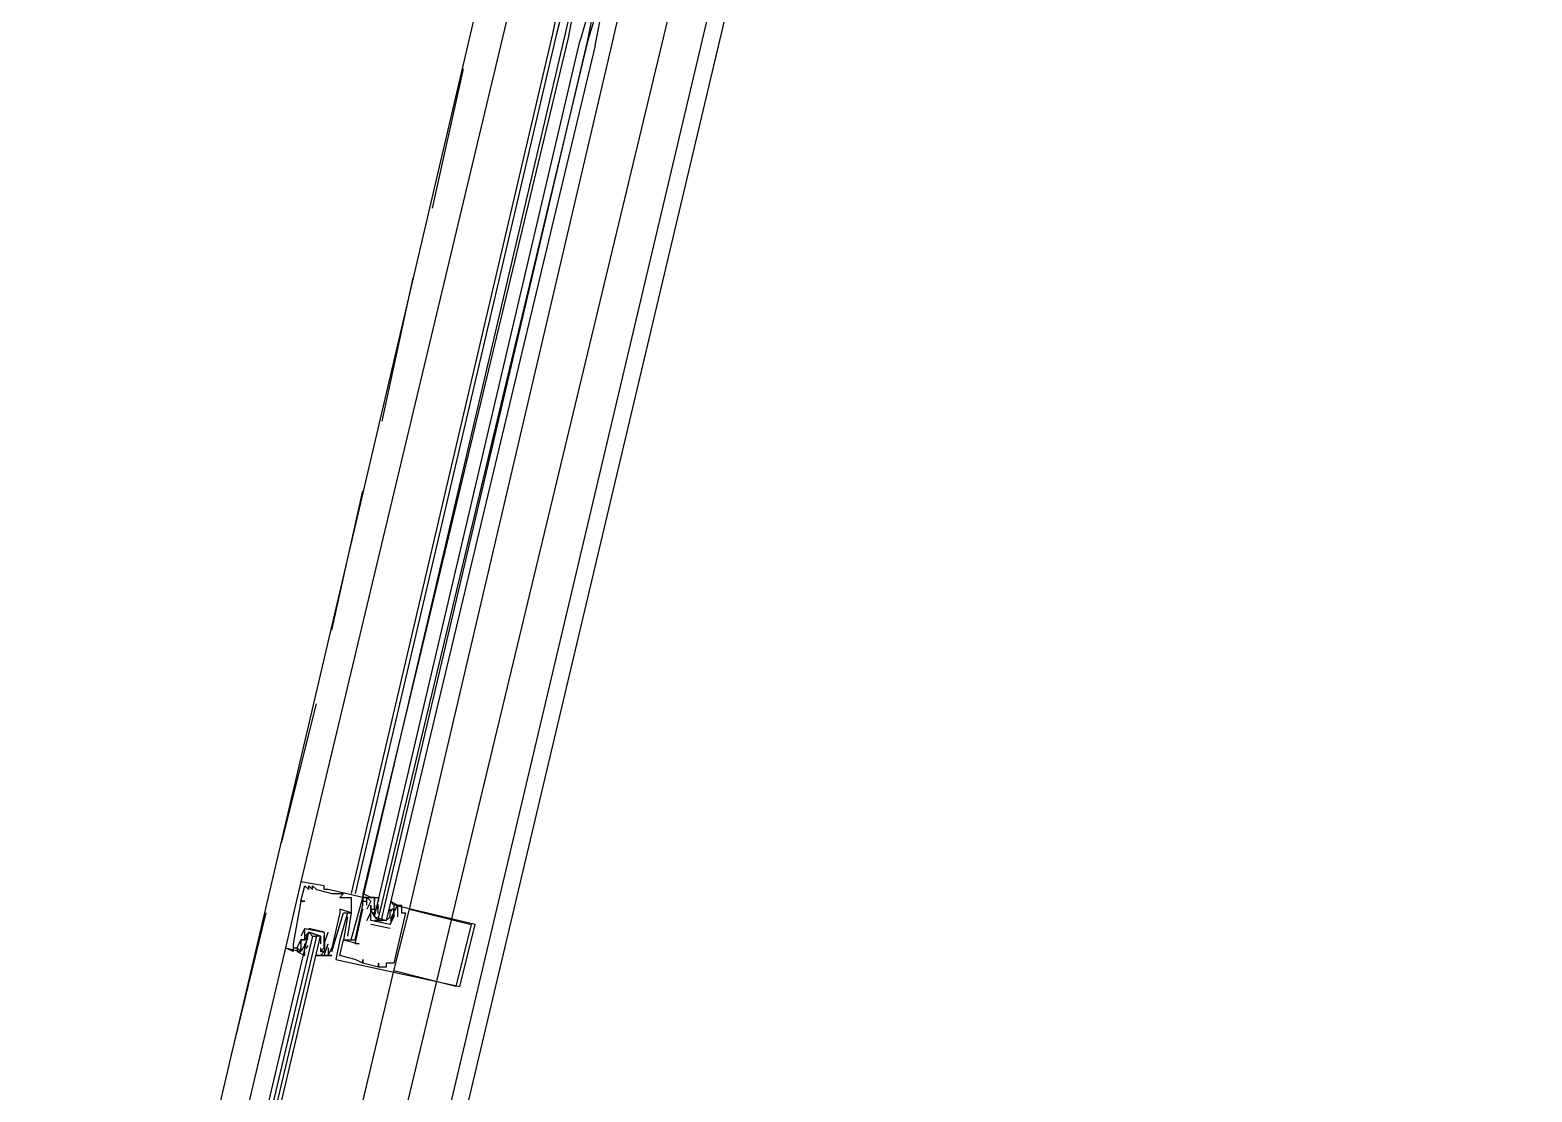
# Model space of a CAD drawing. Header units: feet. Extents: x -84 to 198, y -22 to 181.
# Drawn here: x 113.87 to 119.04, y 63.81 to 67.47 of the extents above; entities that cross this region are included whole.
import ezdxf

# ---------------------------------------------------------------- set-up
doc = ezdxf.new("R2010")
doc.units = ezdxf.units.FT
doc.layers.add('A-AREA-COMUN', color=252, linetype='CONTINUOUS')
doc.layers.add('A-LINEA', color=7, linetype='CONTINUOUS')

msp = doc.modelspace()

# ---------------------------------------------------------------- linework, layer by layer
at = {"layer": 'A-AREA-COMUN'}
msp.add_lwpolyline([(114.4, 59.8044), (114.528, 61.12), (116.08, 67.5733), (116.08, 68.16), (116.24, 68.2844), (117.792, 74.8089), (117.792, 75.4489), (118, 75.4844), (119.808, 83.8044), (120.64, 86.8444), (120.64, 87.4133), (120.8, 87.52), (121.36, 89.8844)], dxfattribs=at)
at = {"layer": 'A-LINEA'}
for p, q in [((113.8667, 60.9778), (115.4933, 67.9244)), ((115.8667, 67.4044), (115.96, 67.8044)), ((114.6133, 60.8044), (116.2533, 67.7378)), ((115.7467, 67.6178), (115.7067, 67.4444)), ((115.68, 67.5244), (115.6667, 67.4578)), ((115.5067, 67.4978), (114.8, 64.5378)), ((115.6933, 67.5111), (115.68, 67.4578)), ((115.6667, 67.4578), (114.9733, 64.4978)), ((115.68, 67.4578), (114.9867, 64.4978)), ((115.7067, 67.4444), (115.0133, 64.4844)), ((115.72, 67.4444), (115.0133, 64.4978)), ((115.1733, 64.4444), (115.8667, 67.4044)), ((115.2533, 66.8578), (115.36, 67.3378)), ((115.08, 66.1244), (115.1867, 66.6178)), ((114.9067, 65.4044), (115.0133, 65.8844)), ((114.7333, 64.6711), (114.8533, 65.1511)), ((114.8, 64.5378), (114.8, 64.5378)), ((114.8133, 64.5244), (114.8133, 64.5244)), ((114.8267, 64.5244), (114.8267, 64.5244)), ((114.8267, 64.5111), (114.8267, 64.5111)), ((114.84, 64.5244), (114.84, 64.5244)), ((114.84, 64.5111), (114.84, 64.5111)), ((114.8533, 64.5111), (114.8533, 64.5111)), ((114.88, 64.5244), (114.88, 64.5244)), ((114.88, 64.5111), (114.88, 64.5111)), ((114.8933, 64.5111), (114.8933, 64.5111)), ((114.8, 64.4711), (114.8, 64.4711)), ((114.8, 64.4711), (114.8, 64.4711)), ((114.8133, 64.4711), (114.8133, 64.4711)), ((114.9067, 64.4978), (114.9067, 64.4978)), ((114.92, 64.4978), (114.92, 64.4978)), ((114.9333, 64.4978), (114.9333, 64.4978)), ((114.9333, 64.4844), (114.9333, 64.4844)), ((114.9467, 64.4978), (114.9467, 64.4978)), ((114.9733, 64.4844), (114.9733, 64.4844)), ((115.0133, 64.4978), (115.0133, 64.4844)), ((115.0133, 64.4978), (115.0133, 64.4844)), ((115.0133, 64.4978), (115.0133, 64.4844)), ((115.0133, 64.4844), (115.0133, 64.4844)), ((115.0133, 64.4844), (115.0133, 64.4844)), ((115.0133, 64.4844), (115.0133, 64.4844)), ((115.0133, 64.4711), (115.0133, 64.4711)), ((115.0133, 64.4711), (115.0133, 64.4711)), ((115.0267, 64.4844), (115.0267, 64.4844)), ((115.0267, 64.4844), (115.0267, 64.4844)), ((115.0267, 64.4711), (115.0267, 64.4711)), ((115.0267, 64.4711), (115.0267, 64.4711)), ((115.04, 64.4711), (115.04, 64.4711)), ((115.0533, 64.4844), (115.0533, 64.4844)), ((115.0533, 64.4711), (115.0533, 64.4711)), ((115.0665, 64.448), (115.0655, 64.4599)), ((115.0659, 64.4427), (115.0656, 64.461)), ((114.56, 63.9378), (114.68, 64.4311)), ((114.9333, 64.4444), (114.9333, 64.4444)), ((114.9333, 64.4311), (114.9333, 64.4311)), ((114.9467, 64.4311), (114.9467, 64.4311)), ((114.96, 64.4311), (114.96, 64.4311)), ((114.96, 64.4178), (114.96, 64.4178)), ((114.9733, 64.4311), (114.9733, 64.4311)), ((114.9733, 64.4311), (114.9733, 64.4311)), ((115.0133, 64.4578), (115.0133, 64.4578)), ((115.0133, 64.4578), (115.0133, 64.4578)), ((115.0133, 64.4444), (115.0133, 64.4444)), ((115.0267, 64.4578), (115.0267, 64.4578)), ((115.0267, 64.4444), (115.0267, 64.4444)), ((115.0267, 64.4044), (115.04, 64.4311)), ((115.04, 64.4578), (115.04, 64.4578)), ((115.04, 64.4444), (115.04, 64.4444)), ((115.04, 64.4444), (115.04, 64.4444)), ((115.04, 64.4444), (115.04, 64.4444)), ((115.04, 64.4311), (115.04, 64.4311)), ((115.0532, 64.4213), (115.0522, 64.4332)), ((115.0533, 64.4578), (115.0533, 64.4578)), ((115.0533, 64.4578), (115.0533, 64.4444)), ((115.0533, 64.4444), (115.0533, 64.4444)), ((115.0533, 64.4311), (115.0533, 64.4311)), ((115.0658, 64.4289), (115.0652, 64.4493)), ((115.0667, 64.4578), (115.0667, 64.4578)), ((115.1067, 64.4578), (115.1067, 64.4578)), ((115.1067, 64.4311), (115.1067, 64.4444)), ((115.1067, 64.4444), (115.1067, 64.4444)), ((115.1067, 64.4178), (115.1067, 64.4178)), ((115.118, 64.4283), (115.1084, 64.4103)), ((115.1151, 64.4467), (115.1089, 64.4365)), ((115.1151, 64.42), (115.1089, 64.4098)), ((115.12, 64.4578), (115.12, 64.4578)), ((115.12, 64.4444), (115.12, 64.4444)), ((115.12, 64.4311), (115.12, 64.4311)), ((115.12, 64.4311), (115.12, 64.4311)), ((115.12, 64.4311), (115.12, 64.4311)), ((115.12, 64.4178), (115.12, 64.4178)), ((115.12, 64.4178), (115.12, 64.4178)), ((115.1303, 64.4537), (115.1218, 64.4374)), ((115.1333, 64.4578), (115.1333, 64.4578)), ((115.1333, 64.4178), (115.1333, 64.4178)), ((115.1467, 64.4578), (115.1467, 64.4578)), ((115.1467, 64.4311), (115.1467, 64.4311)), ((115.16, 64.4311), (115.16, 64.4311)), ((115.1733, 64.4444), (115.1733, 64.4444)), ((114.8133, 64.3778), (114.8133, 64.3778)), ((114.8133, 64.3778), (114.8133, 64.3778)), ((114.8267, 64.3778), (114.8267, 64.3778)), ((114.88, 64.3644), (114.88, 64.3644)), ((114.88, 64.3644), (114.88, 64.3644)), ((114.8933, 64.3644), (114.8933, 64.3644)), ((115.0267, 64.4044), (115.0267, 64.4044)), ((115.04, 64.4044), (115.04, 64.4044)), ((115.04, 64.4044), (115.04, 64.4044)), ((115.1067, 64.3778), (115.04, 64.3911)), ((115.04, 64.3911), (115.04, 64.3911)), ((115.0933, 64.4044), (115.0533, 64.4044)), ((115.0667, 64.4044), (115.08, 64.4044)), ((115.1067, 64.3911), (115.1067, 64.3911)), ((115.1067, 64.3911), (115.1067, 64.3911)), ((115.1067, 64.3778), (115.1067, 64.3778)), ((115.3867, 64.3911), (115.3867, 64.3911)), ((115.4, 64.3911), (115.4, 64.3911)), ((114.7467, 64.3111), (114.7467, 64.3111)), ((114.7733, 64.3244), (114.7733, 64.3244)), ((114.7733, 64.3111), (114.7733, 64.3111)), ((114.7867, 64.3111), (114.7867, 64.3111)), ((114.8, 64.3511), (114.8, 64.3511)), ((114.8, 64.3378), (114.8, 64.3378)), ((114.8, 64.3378), (114.8, 64.3378)), ((114.8, 64.3378), (114.8, 64.3378)), ((114.8, 64.3244), (114.8, 64.3244)), ((114.8, 64.3244), (114.8, 64.3244)), ((114.8, 64.3111), (114.8, 64.3111)), ((114.8031, 64.3019), (114.8115, 64.3181)), ((114.8133, 64.3378), (114.8133, 64.3378)), ((114.8133, 64.3244), (114.8133, 64.3244)), ((114.8133, 64.3111), (114.8133, 64.3244)), ((114.8133, 64.3111), (114.8133, 64.3111)), ((114.8133, 64.3111), (114.8133, 64.3111)), ((114.8153, 64.3273), (114.825, 64.3452)), ((114.8182, 64.3356), (114.8244, 64.3457)), ((114.8182, 64.3089), (114.8244, 64.3191)), ((114.8267, 64.3511), (114.8267, 64.3511)), ((114.84, 64.3511), (114.8533, 64.3511)), ((114.8667, 64.3378), (114.8667, 64.3378)), ((114.8667, 64.3111), (114.8667, 64.2978)), ((114.8667, 64.3111), (114.8667, 64.3111)), ((114.8668, 64.3076), (114.8678, 64.2957)), ((114.88, 64.3244), (114.88, 64.3244)), ((114.88, 64.3244), (114.88, 64.3244)), ((114.88, 64.3111), (114.88, 64.3111)), ((114.8801, 64.3342), (114.8812, 64.3223)), ((114.8808, 64.3129), (114.8811, 64.2946)), ((114.8809, 64.3267), (114.8814, 64.3063)), ((114.8933, 64.3244), (114.8933, 64.3244)), ((114.8933, 64.3111), (114.8933, 64.3111)), ((114.9067, 64.3111), (114.9067, 64.3111)), ((114.9067, 64.3111), (114.9067, 64.3111)), ((114.9333, 64.3378), (114.9333, 64.3378)), ((114.9467, 64.3378), (114.9467, 64.3378)), ((114.9467, 64.3378), (114.9467, 64.3378)), ((114.96, 64.3511), (114.96, 64.3511)), ((114.96, 64.3378), (114.96, 64.3378)), ((114.9733, 64.3378), (114.9733, 64.3378)), ((114.9867, 64.3378), (114.9867, 64.3378)), ((114.9867, 64.3244), (114.9867, 64.3244)), ((115, 64.3244), (115, 64.3244)), ((114.8, 64.2978), (114.8, 64.2978)), ((114.8533, 64.2978), (114.8533, 64.2978)), ((114.8667, 64.2978), (114.8667, 64.2978)), ((114.8667, 64.2844), (114.8667, 64.2844)), ((114.88, 64.2844), (114.88, 64.2844)), ((114.8933, 64.2978), (114.8933, 64.2978)), ((114.8933, 64.2844), (114.8933, 64.2844)), ((114.8933, 64.2844), (114.8933, 64.2844)), ((114.9067, 64.2978), (114.9067, 64.2978)), ((114.9067, 64.2844), (114.9067, 64.2844)), ((114.92, 64.2711), (114.92, 64.2711)), ((114.9333, 64.2844), (114.9333, 64.2844)), ((114.9867, 64.2711), (114.9867, 64.2711)), ((115.0133, 64.2711), (115.0133, 64.2711)), ((115.0133, 64.2578), (115.0133, 64.2578)), ((115.0133, 64.2578), (115.0133, 64.2578)), ((115.0667, 64.2578), (115.0667, 64.2578)), ((115.0933, 64.2578), (115.0933, 64.2578)), ((115.12, 64.2578), (115.12, 64.2578)), ((115.04, 64.2444), (115.04, 64.2444)), ((115.0667, 64.2444), (115.0667, 64.2444)), ((115.0667, 64.2444), (115.0667, 64.2444)), ((115.08, 64.2444), (115.08, 64.2444)), ((115.0933, 64.2444), (115.0933, 64.2444)), ((115.12, 64.2311), (115.12, 64.2311)), ((115.3333, 64.1778), (115.3333, 64.1778)), ((115.3467, 64.1778), (115.3467, 64.1778))]:
    msp.add_line(p, q, dxfattribs=at)
for points in [[(117.0933, 59.0178), (114.4, 59.6578), (118.2, 75.6978), (122, 91.7511), (124.68, 91.1111)], [(115.8133, 67.4178), (115.84, 67.5511), (115.84, 67.5644), (115.8267, 67.5644), (115.7867, 67.4311), (115.8133, 67.5644), (115.8, 67.5644), (115.76, 67.4311)], [(115.7467, 67.5111), (115.7467, 67.5111), (115.7333, 67.5111), (115.72, 67.4444)], [(115.8133, 67.4178), (115.0933, 64.4044), (115.08, 64.4044), (115.08, 64.4178), (115.7867, 67.4311), (115.0667, 64.4178), (115.0667, 64.4044), (115.0533, 64.4178), (115.76, 67.4311)], [(114.8, 64.5378), (114.7467, 64.3111), (114.8, 64.2978), (114.8, 64.3111)], [(114.9733, 64.3378), (115.0133, 64.4844), (114.8933, 64.5111), (114.88, 64.5111), (114.88, 64.5244), (114.8, 64.5378)], [(114.8, 64.4711), (114.8133, 64.5244), (114.8267, 64.5111), (114.8267, 64.5244), (114.84, 64.5111), (114.84, 64.5244), (114.8533, 64.5111), (114.9067, 64.4978), (114.92, 64.4978), (114.9333, 64.4978), (114.9467, 64.4978), (114.9333, 64.4844), (114.9733, 64.4844), (114.9733, 64.4311), (114.9333, 64.4444), (114.9333, 64.4311), (114.9067, 64.3111), (114.9067, 64.3111)], [(114.8, 64.4711), (114.8133, 64.4711), (114.8, 64.4711), (114.7733, 64.3244), (114.7733, 64.3111), (114.7867, 64.3111), (114.8, 64.3378), (114.8, 64.3378)], [(114.96, 64.4178), (114.9467, 64.3378), (114.9867, 64.3378), (115.0133, 64.4578), (115.0133, 64.4711), (115.0267, 64.4711), (115.0267, 64.4844), (115.0133, 64.4844), (115.0133, 64.4711), (115.0133, 64.4844), (115.0533, 64.4844), (115.0533, 64.4711), (115.0533, 64.4711)], [(115.0267, 64.4844), (115.04, 64.4844), (115.0133, 64.4978)], [(115.0267, 64.4844), (115.04, 64.4844), (115.0133, 64.4978)], [(115.0267, 64.4844), (115.04, 64.4844), (115.0133, 64.4978)], [(115.0267, 64.4578), (115.0267, 64.4711), (115.0267, 64.4844), (115.04, 64.4711), (115.0267, 64.4444)], [(115.0533, 64.4178), (115.04, 64.4444), (115.0533, 64.4444), (115.0533, 64.4711), (115.0533, 64.4844), (115.04, 64.4844), (115.0667, 64.4844), (115.0667, 64.4711)], [(115.12, 64.4578), (115.1067, 64.4711), (115.1333, 64.4578), (115.12, 64.4578), (115.12, 64.4444), (115.12, 64.4311), (115.12, 64.4178), (115.1067, 64.4044)], [(114.8667, 64.2844), (114.9067, 64.2844), (114.8933, 64.2844), (114.9067, 64.3111), (114.9067, 64.2978), (114.9467, 64.4311), (114.9733, 64.4311), (114.96, 64.3511)], [(114.96, 64.4311), (114.9333, 64.3378), (114.92, 64.2711), (115.04, 64.2444), (115.3467, 64.1778), (115.4, 64.3911), (115.12, 64.4578)], [(115.1333, 64.4178), (115.1333, 64.4578), (115.1467, 64.4578), (115.1467, 64.4311), (115.16, 64.4311), (115.12, 64.2578), (115.0933, 64.2578), (115.0933, 64.2444), (115.08, 64.2444), (115.0667, 64.2444), (115.0667, 64.2578), (115.0667, 64.2444), (115.0133, 64.2578), (115.0133, 64.2711), (115.0133, 64.2578), (114.9867, 64.2711), (114.9333, 64.2844), (114.9467, 64.3378), (115, 64.3244), (114.9867, 64.3244), (115.0133, 64.4444)], [(115.12, 64.4311), (115.1067, 64.3911), (115.04, 64.4044), (115.04, 64.4444), (115.04, 64.4578), (115.04, 64.4444), (115.0533, 64.4444), (115.0533, 64.4578)], [(115.0533, 64.4444), (115.0533, 64.4311), (115.0533, 64.4178), (115.0933, 64.4044), (115.1067, 64.4178), (115.1067, 64.4311)], [(115.1067, 64.3911), (115.1067, 64.3911), (115.12, 64.4178), (115.12, 64.4178)], [(115.3867, 64.3911), (115.3333, 64.1778), (115.12, 64.2311), (115.1733, 64.4444), (115.3867, 64.3911)], [(115.12, 64.4311), (115.12, 64.4178), (115.12, 64.4311), (115.12, 64.4444), (115.12, 64.4444)], [(114.44, 62.7244), (114.8267, 64.3644), (114.84, 64.3511), (114.4533, 62.7244)], [(114.8667, 64.3511), (114.8267, 64.3644), (114.8133, 64.3378), (114.8, 64.3378), (114.8, 64.3111), (114.8, 64.2978), (114.7867, 64.3111), (114.7867, 64.2978), (114.8133, 64.2844), (114.8133, 64.2978)], [(114.8133, 64.3778), (114.8133, 64.3778), (114.8, 64.3511)], [(114.8, 64.3244), (114.8, 64.3378), (114.8, 64.3244), (114.8, 64.3378), (114.8133, 64.3378), (114.8133, 64.3778), (114.88, 64.3644), (114.88, 64.3244), (114.88, 64.3111)], [(114.8133, 64.3378), (114.8133, 64.3511), (114.8267, 64.3644), (114.8667, 64.3511), (114.8667, 64.3378), (114.8667, 64.3244)], [(114.88, 64.3644), (114.88, 64.3644), (114.8267, 64.3778)], [(114.88, 64.3244), (114.88, 64.3244), (114.8933, 64.3644)], [(114.7733, 64.3111), (114.7733, 64.2978), (114.7467, 64.3111), (114.3733, 62.7378)], [(114.48, 62.7111), (114.8667, 64.3511), (114.8533, 64.3511), (114.4667, 62.7244)], [(114.7733, 64.3111), (114.7733, 64.2978), (114.7467, 64.3111)], [(114.7733, 64.3111), (114.7733, 64.2978), (114.7467, 64.3111)], [(114.8667, 64.2844), (114.8533, 64.2844), (114.88, 64.2844), (114.8667, 64.2844), (114.88, 64.2978), (114.8667, 64.2978), (114.88, 64.3111), (114.88, 64.3244), (114.88, 64.3511)], [(114.8933, 64.3111), (114.8933, 64.2978), (114.8933, 64.2844), (114.88, 64.2844), (114.8933, 64.3244)], [(114.3333, 60.8711), (114.7467, 62.6578), (115.12, 64.2311)]]:
    msp.add_lwpolyline(points, dxfattribs=at)

doc.saveas('drawing.dxf')
